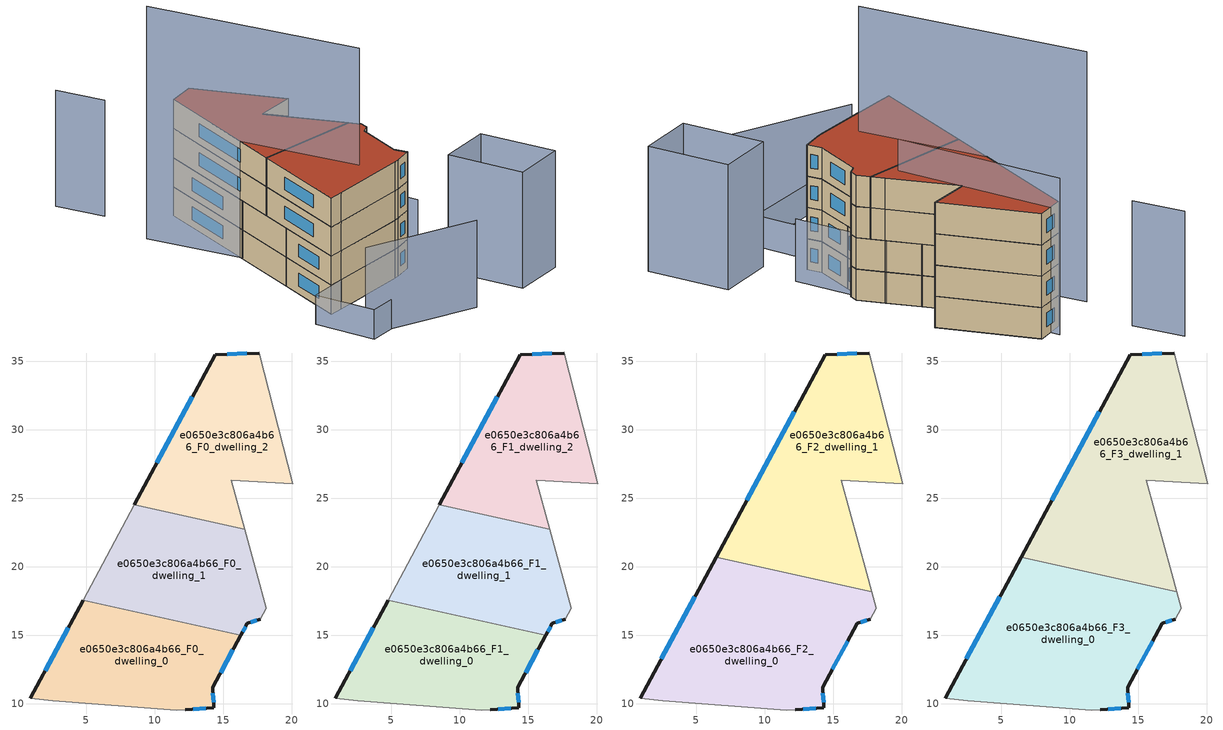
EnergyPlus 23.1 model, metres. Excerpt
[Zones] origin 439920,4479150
e0650e3c806a4b66_F0_dwelling_0
 floor ground (EU_floor_Construction): 14.32,9.72 14.23,11.19 16.29,15.02 4.78,17.57 0.92,10.39 2.55,10.23 11.62,9.55 12.21,9.56 z0
 wall outside (EU_wall_Construction): 0.92,10.39 4.78,17.57 / 16.29,15.02 14.23,11.19 14.32,9.72 12.21,9.56 z0:3
 wall adiabatic (EU_wall_Construction): 12.21,9.56 11.62,9.55 2.55,10.23 0.92,10.39 z0:3
 wall to e0650e3c806a4b66_F0_dwelling_1 (EU_wall_Construction): 4.78,17.57 16.29,15.02 z0:3
 window (EU_Window_Construction): 2,12.41 3.69,15.55 / 15.71,13.94 14.81,12.27 / 14.25,10.78 14.29,10.13 / 13.73,9.67 12.8,9.6 z0.84:2.16
e0650e3c806a4b66_F0_dwelling_1
 floor ground (EU_floor_Construction): 17.7,16.16 18.15,16.98 17.46,19.53 16.57,22.73 8.51,24.51 4.78,17.57 16.29,15.02 16.76,15.88 z0
 wall outside (EU_wall_Construction): 17.7,16.16 16.76,15.88 16.29,15.02 z0:3
 wall adiabatic (EU_wall_Construction): 4.78,17.57 8.51,24.51 / 16.57,22.73 17.46,19.53 18.15,16.98 17.7,16.16 z0:3
 wall to e0650e3c806a4b66_F0_dwelling_2 (EU_wall_Construction): 8.51,24.51 16.57,22.73 z0:3
 window (EU_Window_Construction): 17.44,16.08 17.02,15.96 / 16.63,15.64 16.42,15.26 z0.84:2.16
e0650e3c806a4b66_F0_dwelling_2
 floor ground (EU_floor_Construction): 20.08,26.07 17.63,35.59 14.41,35.47 8.51,24.51 16.57,22.73 15.58,26.29 z0
 wall outside (EU_wall_Construction): 8.51,24.51 14.41,35.47 17.63,35.59 z0:3
 wall adiabatic (EU_wall_Construction): 17.63,35.59 20.08,26.07 15.58,26.29 16.57,22.73 z0:3
 window (EU_Window_Construction): 10.17,27.59 12.75,32.39 / 15.31,35.5 16.72,35.55 z0.84:2.16
e0650e3c806a4b66_F1_dwelling_0
 floor to e0650e3c806a4b66_F0_dwelling_0 (EU_floor_Construction): 14.32,9.72 14.23,11.19 16.29,15.02 4.78,17.57 0.92,10.39 2.55,10.23 11.62,9.55 12.21,9.56 z3
 wall outside (EU_wall_Construction): 0.92,10.39 4.78,17.57 / 16.29,15.02 14.23,11.19 14.32,9.72 12.21,9.56 z3:6
 wall adiabatic (EU_wall_Construction): 12.21,9.56 11.62,9.55 2.55,10.23 0.92,10.39 z3:6
 wall to e0650e3c806a4b66_F1_dwelling_1 (EU_wall_Construction): 4.78,17.57 16.29,15.02 z3:6
 window (EU_Window_Construction): 2,12.41 3.69,15.55 / 15.71,13.94 14.81,12.27 / 14.25,10.78 14.29,10.13 / 13.73,9.67 12.8,9.6 z3.84:5.16
e0650e3c806a4b66_F1_dwelling_1
 floor to e0650e3c806a4b66_F0_dwelling_1 (EU_floor_Construction): 17.7,16.16 18.15,16.98 17.46,19.53 16.57,22.73 8.51,24.51 4.78,17.57 16.29,15.02 16.76,15.88 z3
 wall outside (EU_wall_Construction): 17.7,16.16 16.76,15.88 16.29,15.02 z3:6
 wall adiabatic (EU_wall_Construction): 4.78,17.57 8.51,24.51 / 16.57,22.73 17.46,19.53 18.15,16.98 17.7,16.16 z3:6
 wall to e0650e3c806a4b66_F1_dwelling_2 (EU_wall_Construction): 8.51,24.51 16.57,22.73 z3:6
 window (EU_Window_Construction): 17.44,16.08 17.02,15.96 / 16.63,15.64 16.42,15.26 z3.84:5.16
e0650e3c806a4b66_F1_dwelling_2
 floor to e0650e3c806a4b66_F0_dwelling_2 (EU_floor_Construction): 20.08,26.07 17.63,35.59 14.41,35.47 8.51,24.51 16.57,22.73 15.58,26.29 z3
 wall outside (EU_wall_Construction): 8.51,24.51 14.41,35.47 17.63,35.59 z3:6
 wall adiabatic (EU_wall_Construction): 17.63,35.59 20.08,26.07 15.58,26.29 16.57,22.73 z3:6
 window (EU_Window_Construction): 10.17,27.59 12.75,32.39 / 15.31,35.5 16.72,35.55 z3.84:5.16
e0650e3c806a4b66_F2_dwelling_0
 floor to e0650e3c806a4b66_F1_dwelling_0 (EU_floor_Construction): 14.32,9.72 14.23,11.19 16.29,15.02 4.78,17.57 0.92,10.39 2.55,10.23 11.62,9.55 12.21,9.56 z6
 floor to e0650e3c806a4b66_F1_dwelling_1 (EU_floor_Construction): 17.7,16.16 18.15,16.98 17.82,18.18 6.46,20.69 4.78,17.57 16.29,15.02 16.76,15.88 z6
 wall outside (EU_wall_Construction): 0.92,10.39 6.46,20.7 / 17.7,16.16 16.76,15.88 14.23,11.19 14.32,9.72 12.21,9.56 z6:9
 wall adiabatic (EU_wall_Construction): 12.21,9.56 11.62,9.55 2.55,10.23 0.92,10.39 / 17.82,18.18 18.15,16.98 17.7,16.16 z6:9
 wall to e0650e3c806a4b66_F2_dwelling_1 (EU_wall_Construction): 6.46,20.7 17.82,18.18 z6:9
 window (EU_Window_Construction): 16.05,14.56 14.94,12.51 / 14.25,10.78 14.29,10.13 / 13.73,9.67 12.8,9.6 / 2.47,13.28 4.9,17.8 / 17.44,16.08 17.02,15.96 z6.84:8.16
e0650e3c806a4b66_F2_dwelling_1
 floor to e0650e3c806a4b66_F1_dwelling_1 (EU_floor_Construction): 17.82,18.18 17.46,19.53 16.57,22.73 8.51,24.51 6.46,20.69 z6
 floor to e0650e3c806a4b66_F1_dwelling_2 (EU_floor_Construction): 20.08,26.07 17.63,35.59 14.41,35.47 8.51,24.51 16.57,22.73 15.58,26.29 z6
 wall outside (EU_wall_Construction): 6.46,20.7 14.41,35.47 17.63,35.59 z6:9
 wall adiabatic (EU_wall_Construction): 17.63,35.59 20.08,26.07 15.58,26.29 17.46,19.53 17.82,18.18 z6:9
 window (EU_Window_Construction): 8.69,24.84 12.17,31.32 / 15.31,35.5 16.72,35.55 z6.84:8.16
e0650e3c806a4b66_F3_dwelling_0
 floor to e0650e3c806a4b66_F2_dwelling_0 (EU_floor_Construction): 14.32,9.72 14.23,11.19 16.76,15.88 17.7,16.16 18.15,16.98 17.82,18.18 6.46,20.7 0.92,10.39 2.55,10.23 11.62,9.55 12.21,9.56 z9
 wall outside (EU_wall_Construction): 0.92,10.39 6.46,20.7 / 17.7,16.16 16.76,15.88 14.23,11.19 14.32,9.72 12.21,9.56 z9:12
 wall adiabatic (EU_wall_Construction): 12.21,9.56 11.62,9.55 2.55,10.23 0.92,10.39 / 17.82,18.18 18.15,16.98 17.7,16.16 z9:12
 wall to e0650e3c806a4b66_F3_dwelling_1 (EU_wall_Construction): 6.46,20.7 17.82,18.18 z9:12
 window (EU_Window_Construction): 16.05,14.56 14.94,12.51 / 14.25,10.78 14.29,10.13 / 13.73,9.67 12.8,9.6 / 2.47,13.28 4.9,17.8 / 17.44,16.08 17.02,15.96 z9.84:11.16
 roof outside (EU_roof_Construction): 17.82,18.18 18.15,16.98 17.7,16.16 16.76,15.88 14.23,11.19 14.32,9.72 12.21,9.56 11.62,9.55 2.55,10.23 0.92,10.39 6.46,20.7 z12
e0650e3c806a4b66_F3_dwelling_1
 floor to e0650e3c806a4b66_F2_dwelling_1 (EU_floor_Construction): 17.82,18.18 17.46,19.53 15.58,26.29 20.08,26.07 17.63,35.59 14.41,35.47 6.46,20.7 z9
 wall outside (EU_wall_Construction): 6.46,20.7 14.41,35.47 17.63,35.59 z9:12
 wall adiabatic (EU_wall_Construction): 17.63,35.59 20.08,26.07 15.58,26.29 17.46,19.53 17.82,18.18 z9:12
 window (EU_Window_Construction): 8.69,24.84 12.17,31.32 / 15.31,35.5 16.72,35.55 z9.84:11.16
 roof outside (EU_roof_Construction): 17.63,35.59 20.08,26.07 15.58,26.29 17.46,19.53 17.82,18.18 6.46,20.7 14.41,35.47 z12
shading: -1.85,5.06 9.31,-0.72 z0:9; 10.84,46.26 11.05,41 / 15.49,-2.21 15.59,6.02 / 15.59,6.02 21.66,5.95 / 21.66,5.95 21.55,-2.29 / 21.55,-2.29 15.49,-2.21 z0:12; 11.9,3.17 -2.26,3.87 / -2.26,3.87 -1.93,10.45 / -1.93,10.45 12.22,9.76 / 12.22,9.76 11.9,3.17 z0:3; 8.28,34.82 9.29,12.16 z0:24; 15.32,19.61 15.96,36.46 z0:15; 17.06,10.19 17.46,19.61 z0:6
[Building]
EU S2 Campaign: North Axis=0; Terrain=City; Solar Distribution=FullExterior
[Site:Location]
Madrid: Latitude=40.5; Longitude=-3.5; Time Zone=1; Elevation=609
[SizingPeriod:WeatherFileDays]
AnnualSizingPeriod: Begin Month=1; Begin Day of Month=1; End Month=12; End Day of Month=31; Day of Week for Start Day=Monday; Use Weather File Daylight Saving Period=No; Use Weather File Rain and Snow Indicators=No
[MATERIAL]
EU_InternalMass_Material: Roughness=MediumRough; Thickness=0.1; Conductivity=1; Density=1800; Specific Heat=900; Thermal Absorptance=0.9; Solar Absorptance=0.7; Visible Absorptance=0.7
[MATERIAL:NOMASS] Roughness=MediumRough; Thermal Absorptance=0.9; Solar Absorptance=0.7; Visible Absorptance=0.7
Name | Thermal Resistance
EU_wall_NoMass; EU_roof_NoMass | 2.16768
EU_floor_NoMass | 1.14339
[WINDOWMATERIAL:SIMPLEGLAZINGSYSTEM]
EU_Window_SimpleGlazing: UFactor=3.23888; Solar Heat Gain Coefficient=0.85; Visible Transmittance=0.85
[CONSTRUCTION]
EU_wall_Construction: EU_wall_NoMass
EU_roof_Construction: EU_roof_NoMass
EU_floor_Construction: EU_floor_NoMass
EU_InternalMass_Construction: EU_InternalMass_Material
EU_Window_Construction: EU_Window_SimpleGlazing
[ZONE] Type=1; Multiplier=1; Ceiling Height=autocalculate; Floor Area=autocalculate; Part of Total Floor Area=Yes
Name | Volume
e0650e3c806a4b66_F0_dwelling_0; e0650e3c806a4b66_F1_dwelling_0 | 248.823
e0650e3c806a4b66_F2_dwelling_0; e0650e3c806a4b66_F3_dwelling_0 | 373.26
e0650e3c806a4b66_F0_dwelling_1; e0650e3c806a4b66_F1_dwelling_1 | 248.836
e0650e3c806a4b66_F2_dwelling_1; e0650e3c806a4b66_F3_dwelling_1 | 373.234
e0650e3c806a4b66_F0_dwelling_2; e0650e3c806a4b66_F1_dwelling_2 | 248.813
[INTERNALMASS] Construction=EU_InternalMass_Construction
Name | Zone or ZoneList | Surface Area
e0650e3c806a4b66_F0_dwelling_0_EU_InternalMass | e0650e3c806a4b66_F0_dwelling_0 | 82.9408
e0650e3c806a4b66_F0_dwelling_1_EU_InternalMass | e0650e3c806a4b66_F0_dwelling_1 | 82.9453
e0650e3c806a4b66_F0_dwelling_2_EU_InternalMass | e0650e3c806a4b66_F0_dwelling_2 | 82.9375
e0650e3c806a4b66_F1_dwelling_0_EU_InternalMass | e0650e3c806a4b66_F1_dwelling_0 | 82.9408
e0650e3c806a4b66_F1_dwelling_1_EU_InternalMass | e0650e3c806a4b66_F1_dwelling_1 | 82.9453
e0650e3c806a4b66_F1_dwelling_2_EU_InternalMass | e0650e3c806a4b66_F1_dwelling_2 | 82.9375
e0650e3c806a4b66_F2_dwelling_0_EU_InternalMass | e0650e3c806a4b66_F2_dwelling_0 | 124.42
e0650e3c806a4b66_F2_dwelling_1_EU_InternalMass | e0650e3c806a4b66_F2_dwelling_1 | 124.411
e0650e3c806a4b66_F3_dwelling_0_EU_InternalMass | e0650e3c806a4b66_F3_dwelling_0 | 124.42
e0650e3c806a4b66_F3_dwelling_1_EU_InternalMass | e0650e3c806a4b66_F3_dwelling_1 | 124.411
[OTHEREQUIPMENT] Fuel Type=Electricity; Design Level Calculation Method=Watts/Area; Power per Zone Floor Area=1; Fraction Latent=0; Fraction Radiant=0; Fraction Lost=0; Carbon Dioxide Generation Rate=0; EndUse Subcategory=EU_Step8_InternalGains
Name | Zone or ZoneList or Space or SpaceList | Schedule
EU_Step8_InternalGain_e0650e3c806a4b66_F0_dwelling_0_f000 | e0650e3c806a4b66_F0_dwelling_0 | EU_Step8_GainSchedule_e0650e3c806a4b66_F0_dwelling_0_f000
EU_Step8_InternalGain_e0650e3c806a4b66_F0_dwelling_1_f000 | e0650e3c806a4b66_F0_dwelling_1 | EU_Step8_GainSchedule_e0650e3c806a4b66_F0_dwelling_1_f000
EU_Step8_InternalGain_e0650e3c806a4b66_F0_dwelling_2_f000 | e0650e3c806a4b66_F0_dwelling_2 | EU_Step8_GainSchedule_e0650e3c806a4b66_F0_dwelling_2_f000
EU_Step8_InternalGain_e0650e3c806a4b66_F1_dwelling_0_f000 | e0650e3c806a4b66_F1_dwelling_0 | EU_Step8_GainSchedule_e0650e3c806a4b66_F1_dwelling_0_f000
EU_Step8_InternalGain_e0650e3c806a4b66_F1_dwelling_1_f000 | e0650e3c806a4b66_F1_dwelling_1 | EU_Step8_GainSchedule_e0650e3c806a4b66_F1_dwelling_1_f000
EU_Step8_InternalGain_e0650e3c806a4b66_F1_dwelling_2_f000 | e0650e3c806a4b66_F1_dwelling_2 | EU_Step8_GainSchedule_e0650e3c806a4b66_F1_dwelling_2_f000
EU_Step8_InternalGain_e0650e3c806a4b66_F2_dwelling_0_f000 | e0650e3c806a4b66_F2_dwelling_0 | EU_Step8_GainSchedule_e0650e3c806a4b66_F2_dwelling_0_f000
EU_Step8_InternalGain_e0650e3c806a4b66_F2_dwelling_1_f000 | e0650e3c806a4b66_F2_dwelling_1 | EU_Step8_GainSchedule_e0650e3c806a4b66_F2_dwelling_1_f000
EU_Step8_InternalGain_e0650e3c806a4b66_F3_dwelling_0_f000 | e0650e3c806a4b66_F3_dwelling_0 | EU_Step8_GainSchedule_e0650e3c806a4b66_F3_dwelling_0_f000
EU_Step8_InternalGain_e0650e3c806a4b66_F3_dwelling_1_f000 | e0650e3c806a4b66_F3_dwelling_1 | EU_Step8_GainSchedule_e0650e3c806a4b66_F3_dwelling_1_f000
[ZONEVENTILATION:DESIGNFLOWRATE] Schedule=EU_AlwaysOn; Design Flow Rate Calculation Method=AirChanges/Hour; Air Changes per Hour=0.480546; Ventilation Type=Natural; Fan Pressure Rise=0; Fan Total Efficiency=1; Constant Term Coefficient=1; Temperature Term Coefficient=0; Velocity Term Coefficient=0; Velocity Squared Term Coefficient=0; Minimum Indoor Temperature=-100; Maximum Indoor Temperature=100; Delta Temperature=-100; Minimum Outdoor Temperature=-100; Maximum Outdoor Temperature=100; Maximum Wind Speed=40
Name | Zone or ZoneList or Space or SpaceList
EU_ConstantAir_e0650e3c806a4b66_F0_dwelling_0 | e0650e3c806a4b66_F0_dwelling_0
EU_ConstantAir_e0650e3c806a4b66_F0_dwelling_1 | e0650e3c806a4b66_F0_dwelling_1
EU_ConstantAir_e0650e3c806a4b66_F0_dwelling_2 | e0650e3c806a4b66_F0_dwelling_2
EU_ConstantAir_e0650e3c806a4b66_F1_dwelling_0 | e0650e3c806a4b66_F1_dwelling_0
EU_ConstantAir_e0650e3c806a4b66_F1_dwelling_1 | e0650e3c806a4b66_F1_dwelling_1
EU_ConstantAir_e0650e3c806a4b66_F1_dwelling_2 | e0650e3c806a4b66_F1_dwelling_2
EU_ConstantAir_e0650e3c806a4b66_F2_dwelling_0 | e0650e3c806a4b66_F2_dwelling_0
EU_ConstantAir_e0650e3c806a4b66_F2_dwelling_1 | e0650e3c806a4b66_F2_dwelling_1
EU_ConstantAir_e0650e3c806a4b66_F3_dwelling_0 | e0650e3c806a4b66_F3_dwelling_0
EU_ConstantAir_e0650e3c806a4b66_F3_dwelling_1 | e0650e3c806a4b66_F3_dwelling_1
[HVACTEMPLATE:THERMOSTAT] Constant Heating Setpoint=20; Constant Cooling Setpoint=50
EU_HeatOnly_e0650e3c806a4b66_F0_dwelling_0; EU_HeatOnly_e0650e3c806a4b66_F0_dwelling_1; EU_HeatOnly_e0650e3c806a4b66_F0_dwelling_2; EU_HeatOnly_e0650e3c806a4b66_F1_dwelling_0; EU_HeatOnly_e0650e3c806a4b66_F1_dwelling_1; EU_HeatOnly_e0650e3c806a4b66_F1_dwelling_2; EU_HeatOnly_e0650e3c806a4b66_F2_dwelling_0; EU_HeatOnly_e0650e3c806a4b66_F2_dwelling_1; EU_HeatOnly_e0650e3c806a4b66_F3_dwelling_0; EU_HeatOnly_e0650e3c806a4b66_F3_dwelling_1
[HVACTEMPLATE:ZONE:IDEALLOADSAIRSYSTEM] System Availability Schedule=EU_AlwaysOn; Maximum Heating Supply Air Temperature=50; Minimum Cooling Supply Air Temperature=13; Maximum Heating Supply Air Humidity Ratio=0.0156; Minimum Cooling Supply Air Humidity Ratio=0.0077; Heating Limit=NoLimit; Cooling Limit=NoLimit; Heating Availability Schedule=EU_AlwaysOn; Cooling Availability Schedule=EU_CoolingOff; Dehumidification Control Type=ConstantSensibleHeatRatio; Cooling Sensible Heat Ratio=0.7; Dehumidification Setpoint=60; Humidification Control Type=None; Humidification Setpoint=30; Outdoor Air Method=None; Outdoor Air Flow Rate per Person=0.00944; Outdoor Air Flow Rate per Zone Floor Area=0; Outdoor Air Flow Rate per Zone=0; Demand Controlled Ventilation Type=None; Outdoor Air Economizer Type=NoEconomizer; Heat Recovery Type=None; Sensible Heat Recovery Effectiveness=0.7; Latent Heat Recovery Effectiveness=0.65
Name | Template Thermostat
e0650e3c806a4b66_F0_dwelling_0 | EU_HeatOnly_e0650e3c806a4b66_F0_dwelling_0
e0650e3c806a4b66_F0_dwelling_1 | EU_HeatOnly_e0650e3c806a4b66_F0_dwelling_1
e0650e3c806a4b66_F0_dwelling_2 | EU_HeatOnly_e0650e3c806a4b66_F0_dwelling_2
e0650e3c806a4b66_F1_dwelling_0 | EU_HeatOnly_e0650e3c806a4b66_F1_dwelling_0
e0650e3c806a4b66_F1_dwelling_1 | EU_HeatOnly_e0650e3c806a4b66_F1_dwelling_1
e0650e3c806a4b66_F1_dwelling_2 | EU_HeatOnly_e0650e3c806a4b66_F1_dwelling_2
e0650e3c806a4b66_F2_dwelling_0 | EU_HeatOnly_e0650e3c806a4b66_F2_dwelling_0
e0650e3c806a4b66_F2_dwelling_1 | EU_HeatOnly_e0650e3c806a4b66_F2_dwelling_1
e0650e3c806a4b66_F3_dwelling_0 | EU_HeatOnly_e0650e3c806a4b66_F3_dwelling_0
e0650e3c806a4b66_F3_dwelling_1 | EU_HeatOnly_e0650e3c806a4b66_F3_dwelling_1
[SIZING:ZONE] Zone Cooling Design Supply Air Temperature Input Method=SupplyAirTemperature; Zone Cooling Design Supply Air Temperature=13; Zone Heating Design Supply Air Temperature Input Method=SupplyAirTemperature; Zone Heating Design Supply Air Temperature=50; Zone Cooling Design Supply Air Humidity Ratio=0.008; Zone Heating Design Supply Air Humidity Ratio=0.008; Cooling Design Air Flow Method=DesignDay; Cooling Design Air Flow Rate=0; Cooling Minimum Air Flow per Zone Floor Area=0.000762; Cooling Minimum Air Flow=0; Cooling Minimum Air Flow Fraction=0.2; Heating Design Air Flow Method=DesignDay; Heating Design Air Flow Rate=0; Heating Maximum Air Flow per Zone Floor Area=0.002032; Heating Maximum Air Flow=0.141576; Heating Maximum Air Flow Fraction=0.3; Account for Dedicated Outdoor Air System=No; Dedicated Outdoor Air System Control Strategy=NeutralSupplyAir; Dedicated Outdoor Air Low Setpoint Temperature for Design=autosize; Dedicated Outdoor Air High Setpoint Temperature for Design=autosize; Zone Load Sizing Method=Sensible Load Only No Latent Load; Zone Latent Cooling Design Supply Air Humidity Ratio Input Method=HumidityRatioDifference; Zone Cooling Design Supply Air Humidity Ratio Difference=0.005; Zone Latent Heating Design Supply Air Humidity Ratio Input Method=HumidityRatioDifference; Zone Humidification Design Supply Air Humidity Ratio Difference=0.005
e0650e3c806a4b66_F0_dwelling_0; e0650e3c806a4b66_F0_dwelling_1; e0650e3c806a4b66_F0_dwelling_2; e0650e3c806a4b66_F1_dwelling_0; e0650e3c806a4b66_F1_dwelling_1; e0650e3c806a4b66_F1_dwelling_2; e0650e3c806a4b66_F2_dwelling_0; e0650e3c806a4b66_F2_dwelling_1; e0650e3c806a4b66_F3_dwelling_0; e0650e3c806a4b66_F3_dwelling_1
[SCHEDULE:CONSTANT]
Name | Hourly Value
EU_AlwaysOn | 1
EU_CoolingOff | 0
[SCHEDULE:FILE] Column Number=1; Rows to Skip at Top=0; Number of Hours of Data=8760; Column Separator=Comma; Interpolate to Timestep=No; Minutes per Item=60; Adjust Schedule for Daylight Savings=Yes
Name | File
EU_Step8_GainSchedule_e0650e3c806a4b66_F0_dwelling_0_f000 | ../../schedules/e0650e3c806a4b66/e0650e3c806a4b66_F0_dwelling_0_f000_gain.csv
EU_Step8_GainSchedule_e0650e3c806a4b66_F0_dwelling_1_f000 | ../../schedules/e0650e3c806a4b66/e0650e3c806a4b66_F0_dwelling_1_f000_gain.csv
EU_Step8_GainSchedule_e0650e3c806a4b66_F0_dwelling_2_f000 | ../../schedules/e0650e3c806a4b66/e0650e3c806a4b66_F0_dwelling_2_f000_gain.csv
EU_Step8_GainSchedule_e0650e3c806a4b66_F1_dwelling_0_f000 | ../../schedules/e0650e3c806a4b66/e0650e3c806a4b66_F1_dwelling_0_f000_gain.csv
EU_Step8_GainSchedule_e0650e3c806a4b66_F1_dwelling_1_f000 | ../../schedules/e0650e3c806a4b66/e0650e3c806a4b66_F1_dwelling_1_f000_gain.csv
EU_Step8_GainSchedule_e0650e3c806a4b66_F1_dwelling_2_f000 | ../../schedules/e0650e3c806a4b66/e0650e3c806a4b66_F1_dwelling_2_f000_gain.csv
EU_Step8_GainSchedule_e0650e3c806a4b66_F2_dwelling_0_f000 | ../../schedules/e0650e3c806a4b66/e0650e3c806a4b66_F2_dwelling_0_f000_gain.csv
EU_Step8_GainSchedule_e0650e3c806a4b66_F2_dwelling_1_f000 | ../../schedules/e0650e3c806a4b66/e0650e3c806a4b66_F2_dwelling_1_f000_gain.csv
EU_Step8_GainSchedule_e0650e3c806a4b66_F3_dwelling_0_f000 | ../../schedules/e0650e3c806a4b66/e0650e3c806a4b66_F3_dwelling_0_f000_gain.csv
EU_Step8_GainSchedule_e0650e3c806a4b66_F3_dwelling_1_f000 | ../../schedules/e0650e3c806a4b66/e0650e3c806a4b66_F3_dwelling_1_f000_gain.csv
